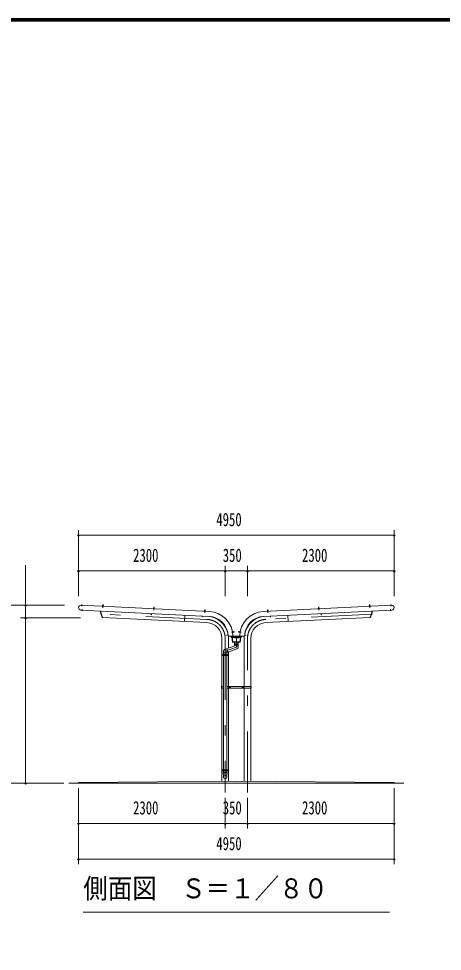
# Model space of a CAD drawing. Units: millimetres, scale not verified. Extents: x -34436 to 34436, y -16161 to 16159.
# Drawn here: x 285 to 6931, y 1374 to 15999 of the extents above; entities that cross this region are included whole.
import ezdxf
from ezdxf.enums import TextEntityAlignment as Align

# ---------------------------------------------------------------- set-up
doc = ezdxf.new("R2010")
doc.units = ezdxf.units.MM
doc.header["$LTSCALE"] = 80
doc.linetypes.add('USER3', pattern=[24, 12, -5, 2, -5])
for name, color, linetype, lineweight in [('0-2_1-08BOLD', 7, 'Continuous', 18), ('0-3_1-28CENTER', 3, 'USER3', 18), ('0-5_1-58DIM', 3, 'Continuous', 18), ('0-C_F-F1PAPER', 5, 'Continuous', 18)]:
    doc.layers.add(name, color=color, linetype=linetype, lineweight=lineweight)
doc.styles.add('ＭＳ ゴシック', font='')
doc.styles.get('ＭＳ ゴシック').set_extended_font_data('MS Gothic')

msp = doc.modelspace()

# ---------------------------------------------------------------- linework, layer by layer
at = {"layer": '0-2_1-08BOLD'}
for p, q in [((1266.21, 6801.44), (3275.5, 6703.17)), ((1604.79, 6795.61), (1604.54, 6790.5)), ((1605.49, 6804.91), (1605.06, 6796.1)), ((1611.02, 6790.18), (1611.27, 6795.3)), ((2403.83, 6756.54), (2403.58, 6751.42)), ((2404.53, 6765.83), (2404.1, 6757.03)), ((2410.07, 6751.1), (2410.32, 6756.22)), ((6133.28, 6801.44), (4124, 6703.17)), ((4989.43, 6751.1), (4989.18, 6756.22)), ((4994.96, 6765.83), (4995.39, 6757.03)), ((4995.67, 6756.54), (4995.91, 6751.42)), ((5794.01, 6804.91), (5788.01, 6804.61)), ((5788.47, 6790.18), (5788.22, 6795.3)), ((5794.71, 6795.61), (5794.96, 6790.5)), ((3271.74, 6626.26), (1262.45, 6724.53)), ((2892.2, 6644.83), (2887.34, 6545.34)), ((3202.63, 6712.34), (3202.87, 6717.46)), ((3209.36, 6717.14), (3209.11, 6712.02)), ((4127.76, 6626.26), (6137.04, 6724.53)), ((4190.13, 6717.14), (4190.39, 6712.02)), ((4196.87, 6712.34), (4196.62, 6717.46)), ((4507.29, 6644.83), (4512.16, 6545.34)), ((3568.99, 6330.63), (3550, 6327.62)), ((3646.43, 6317.03), (3584.09, 6316.49)), ((3644.13, 6228.48), (3634.78, 6298.48)), ((3649.91, 6385.41), (3644.85, 6384.6)), ((3645.87, 6378.19), (3650.93, 6378.99)), ((3739.41, 6380.69), (3748.11, 6379.31)), ((3748.57, 6378.99), (3753.63, 6378.19)), ((3754.64, 6384.6), (3749.58, 6385.41)), ((3753.07, 6317.03), (3815.4, 6316.49)), ((3764.72, 6298.48), (3755.37, 6228.48)), ((3761.76, 6221.18), (3772.08, 6298.48)), ((3830.51, 6330.63), (3849.49, 6327.62)), ((3473.94, 6029.34), (3473.94, 6279.34)), ((3690.34, 6168.64), (3515.34, 6104.94)), ((3575.55, 6279.34), (3575.55, 6126.85)), ((3755.37, 6228.48), (3644.13, 6228.48)), ((3669.75, 6221.18), (3669.75, 6194.18)), ((3672.24, 6184.06), (3672.24, 6194.18)), ((3727.25, 6194.18), (3727.25, 6184.06)), ((3823.95, 6279.34), (3823.95, 5526.34)), ((3925.55, 5526.34), (3925.55, 6279.34)), ((3473.94, 5526.34), (3473.94, 6013.34)), ((3495.64, 6029.34), (3495.64, 6013.34)), ((3552.24, 6056.65), (3497.24, 6056.65)), ((3497.25, 6079.1), (3497.25, 6029.34)), ((3497.25, 6013.34), (3497.25, 4221.94)), ((3521.7, 6029.34), (3521.7, 6013.34)), ((3527.8, 6021.34), (3521.7, 6021.34)), ((3527.8, 6013.34), (3527.8, 6029.34)), ((3552.24, 6059.85), (3709.16, 6116.96)), ((3552.24, 6079.1), (3552.24, 6029.34)), ((3552.25, 6013.34), (3552.25, 4221.94)), ((3553.84, 6029.34), (3553.84, 6013.34)), ((3575.55, 6029.34), (3575.55, 6068.33)), ((3575.55, 5526.34), (3575.55, 6013.34)), ((3472.35, 5513.34), (3466.25, 5513.34)), ((3472.35, 5500.34), (3472.35, 5526.34)), ((3473.94, 4221.94), (3473.94, 5500.34)), ((3575.55, 4221.94), (3575.55, 5500.34)), ((3577.15, 5500.34), (3577.15, 5526.34)), ((3607.15, 5526.34), (3607.15, 5500.34)), ((3792.35, 5526.34), (3792.35, 5500.34)), ((3822.35, 5526.34), (3822.35, 5500.34)), ((3823.95, 5500.34), (3823.95, 4040.7)), ((3925.55, 4039.93), (3925.55, 5500.34)), ((3927.15, 5500.34), (3927.15, 5526.34)), ((3927.15, 5513.34), (3933.25, 5513.34)), ((3473.94, 4205.94), (3473.94, 4039.93)), ((3495.64, 4221.94), (3495.64, 4205.94)), ((3497.24, 4205.94), (3497.24, 4180.47)), ((3521.7, 4221.94), (3521.7, 4205.94)), ((3521.7, 4213.94), (3527.8, 4213.94)), ((3527.8, 4205.94), (3527.8, 4221.94)), ((3552.24, 4205.94), (3552.24, 4180.47)), ((3553.84, 4221.94), (3553.84, 4205.94)), ((3575.55, 4040.7), (3575.55, 4205.94)), ((6324.75, 4013.34), (1074.75, 4013.34))]:
    msp.add_line(p, q, dxfattribs=at)
for points in [[(1599.71, 6789.13), (1615.69, 6788.35), (1615.77, 6789.95), (1599.79, 6790.73)], [(2398.75, 6750.05), (2398.83, 6751.65), (2414.81, 6750.87), (2414.74, 6749.27)], [(5000.74, 6750.05), (5000.66, 6751.65), (4984.68, 6750.87), (4984.76, 6749.27)], [(5799.78, 6789.13), (5783.81, 6788.35), (5783.72, 6789.95), (5799.71, 6790.73)], [(3213.78, 6710.19), (3213.86, 6711.79), (3197.87, 6712.57), (3197.8, 6710.98)], [(4185.72, 6710.19), (4201.7, 6710.98), (4201.62, 6712.57), (4185.64, 6711.79)], [(3782.25, 6298.48), (3782.25, 6313.48), (3617.25, 6313.48), (3617.25, 6298.48)], [(3646.61, 6373.49), (3645.03, 6373.24), (3642.53, 6389.05), (3644.11, 6389.3)], [(3754.46, 6373.24), (3752.88, 6373.49), (3755.39, 6389.3), (3756.97, 6389.05)], [(3577.14, 6013.34), (3472.35, 6013.34), (3472.35, 6029.34), (3577.14, 6029.34)], [(3587.02, 5516.23), (3587.02, 5510.45), (3592.02, 5507.57), (3597.02, 5510.45), (3597.02, 5516.23), (3592.02, 5519.11)], [(3802.47, 5510.45), (3807.47, 5507.57), (3812.48, 5510.45), (3812.48, 5516.23), (3807.47, 5519.11), (3802.47, 5516.23)], [(3577.14, 4205.94), (3577.14, 4221.94), (3472.35, 4221.94), (3472.35, 4205.94)]]:
    msp.add_lwpolyline(points, close=True, dxfattribs=at)
for points in [[(1601.29, 6790.66), (1601.54, 6795.77), (1602.43, 6796.23), (1613.67, 6795.68), (1614.52, 6795.14), (1614.27, 6790.02)], [(1611.05, 6795.81), (1611.48, 6804.61), (1605.49, 6804.91), (1606.01, 6805.38), (1611, 6805.14), (1611.48, 6804.61)], [(2400.33, 6751.58), (2400.59, 6756.69), (2401.48, 6757.15), (2412.71, 6756.6), (2413.56, 6756.06), (2413.31, 6750.94)], [(2410.1, 6756.73), (2410.53, 6765.54), (2410.05, 6766.06), (2405.06, 6766.3), (2404.53, 6765.83), (2410.53, 6765.54)], [(4999.16, 6751.58), (4998.91, 6756.69), (4998.01, 6757.15), (4986.78, 6756.6), (4985.94, 6756.06), (4986.18, 6750.94)], [(4989.4, 6756.73), (4988.97, 6765.54), (4994.96, 6765.83), (4994.44, 6766.3), (4989.45, 6766.06), (4988.97, 6765.54)], [(5798.21, 6790.66), (5797.95, 6795.77), (5797.06, 6796.23), (5785.82, 6795.68), (5784.98, 6795.14), (5785.23, 6790.02)], [(5788.45, 6795.81), (5788.01, 6804.61), (5788.49, 6805.14), (5793.48, 6805.38), (5794.01, 6804.91), (5794.44, 6796.1)], [(1566.11, 6709.68), (1597.76, 6607.43), (1600.82, 6608.37)], [(3236.92, 6528.24), (1600.85, 6608.26), (1569.51, 6709.52)], [(2364.63, 6670.63), (2363.65, 6650.65), (2366.85, 6650.49), (2367.83, 6670.47)], [(3166.88, 6631.39), (3165.9, 6611.41), (3162.7, 6611.57), (3163.68, 6631.54)], [(3212.36, 6711.86), (3212.6, 6716.98), (3211.76, 6717.53), (3200.52, 6718.07), (3199.63, 6717.61), (3199.38, 6712.5)], [(3203.15, 6717.95), (3203.58, 6726.75), (3209.57, 6726.45), (3209.14, 6717.65)], [(3209.57, 6726.45), (3209.1, 6726.98), (3204.1, 6727.22), (3203.58, 6726.75)], [(4162.58, 6528.24), (5798.64, 6608.26), (5829.98, 6709.52)], [(4187.14, 6711.86), (4186.89, 6716.98), (4187.73, 6717.53), (4198.97, 6718.07), (4199.86, 6717.61), (4200.12, 6712.5)], [(4189.93, 6726.45), (4190.4, 6726.98), (4195.4, 6727.22), (4195.92, 6726.75)], [(4196.35, 6717.95), (4195.92, 6726.75), (4189.93, 6726.45), (4190.35, 6717.65)], [(4232.62, 6631.39), (4233.6, 6611.41), (4236.79, 6611.57), (4235.82, 6631.54)], [(5034.86, 6670.63), (5035.84, 6650.65), (5032.64, 6650.49), (5031.66, 6670.47)], [(5833.38, 6709.68), (5801.73, 6607.43), (5798.68, 6608.37)], [(3550, 6327.62), (3549.5, 6330.78), (3568.79, 6333.84)], [(3627.41, 6298.48), (3637.74, 6221.18), (3761.76, 6221.18)], [(3634.97, 6297.07), (3699.75, 6282.09), (3764.53, 6297.07)], [(3644.34, 6387.81), (3649.4, 6388.61), (3650.04, 6387.83), (3651.79, 6376.72), (3651.43, 6375.78), (3646.38, 6374.98)], [(3660.09, 6380.69), (3660.5, 6381.26), (3659.73, 6386.2), (3659.15, 6386.62), (3650.45, 6385.24)], [(3651.38, 6379.31), (3660.09, 6380.69), (3659.15, 6386.62)], [(3749.05, 6385.24), (3740.34, 6386.62), (3739.77, 6386.2), (3738.99, 6381.26), (3739.41, 6380.69), (3740.34, 6386.62)], [(3753.12, 6374.98), (3748.06, 6375.78), (3747.7, 6376.72), (3749.46, 6387.83), (3750.09, 6388.61), (3755.15, 6387.81)], [(3849.49, 6327.62), (3849.99, 6330.78), (3830.7, 6333.84)], [(3669.75, 6194.18), (3729.75, 6194.18), (3729.75, 6221.18)], [(3727.25, 6142.8), (3727.25, 6162.07), (3729.25, 6184.06), (3670.25, 6184.06), (3672.25, 6162.06)], [(3497.25, 5500.34), (3466.25, 5500.34), (3466.25, 5526.34), (3497.25, 5526.34)], [(3552.25, 5500.34), (3933.25, 5500.34), (3933.25, 5526.34), (3552.25, 5526.34)], [(3495.24, 4180.47), (3554.24, 4180.47), (3552.24, 4130.81), (3552.24, 4104.97)], [(3497.24, 4104.97), (3497.24, 4130.81), (3495.24, 4180.47)], [(1224.75, 4013.34), (1224.75, 4023.34), (3699.75, 4043.34), (6174.75, 4023.34), (6174.75, 4013.34)]]:
    msp.add_lwpolyline(points, dxfattribs=at)
for centre, radius in [((3592.02, 5513.34), 6.25), ((3592.02, 5513.34), 4.9), ((3807.47, 5513.34), 6.25), ((3807.47, 5513.34), 4.9)]:
    msp.add_circle(centre, radius, dxfattribs=at)
for centre, radius, start, end in [((1264.33, 6762.98), 38.5, 87.19829, 267.19829), ((1600.61, 6787.09), 2, 87.1998, 267.1998), ((1603.05, 6793.32), 2.88, 52.81573, 112.81573), ((1607.53, 6785.22), 10.75, 69.61203, 104.78795), ((1612.78, 6792.85), 2.88, 61.58424, 121.58424), ((1614.59, 6786.4), 2, 267.20061, 87.20061), ((2399.65, 6748.01), 2, 87.1998, 267.1998), ((2402.09, 6754.25), 2.88, 52.81573, 112.81573), ((2406.57, 6746.14), 10.75, 69.61203, 104.78795), ((2411.82, 6753.77), 2.88, 61.58424, 121.58424), ((2413.64, 6747.32), 2, 267.20061, 87.20061), ((4985.86, 6747.32), 2, 92.79939, 272.79939), ((4987.67, 6753.77), 2.88, 58.41576, 118.41576), ((4992.92, 6746.14), 10.75, 75.21205, 110.38797), ((4997.4, 6754.25), 2.88, 67.18427, 127.18427), ((4999.84, 6748.01), 2, 272.8002, 92.8002), ((5784.9, 6786.4), 2, 92.79939, 272.79939), ((5786.72, 6792.85), 2.88, 58.41576, 118.41576), ((5791.97, 6785.22), 10.75, 75.21205, 110.38797), ((5796.45, 6793.32), 2.88, 67.18427, 127.18427), ((5798.89, 6787.09), 2, 272.8002, 92.8002), ((6135.16, 6762.98), 38.5, 272.80171, 92.80171), ((3198.7, 6708.93), 2, 87.1998, 267.1998), ((3201.13, 6715.17), 2.88, 52.81573, 112.81573), ((3205.62, 6707.07), 10.75, 69.61203, 104.78795), ((3210.87, 6714.69), 2.88, 61.58424, 121.58424), ((3212.69, 6708.24), 2, 267.20061, 87.20061), ((3256.44, 6313.63), 313, 3.12109, 87.19995), ((3256.44, 6313.63), 390, 359.97697, 87.20001), ((3224.74, 6279.34), 350.8, 13.59305, 80.90588), ((4143.05, 6313.63), 390, 92.79999, 180.02303), ((4143.05, 6313.63), 313, 92.80005, 176.87891), ((4174.75, 6279.34), 350.8, 99.09412, 166.40695), ((4186.81, 6708.24), 2, 92.79939, 272.79939), ((4188.63, 6714.69), 2.88, 58.41576, 118.41576), ((4193.88, 6707.07), 10.75, 75.21205, 110.38797), ((4198.36, 6715.17), 2.88, 67.18427, 127.18427), ((4200.79, 6708.93), 2, 272.8002, 92.8002), ((3224.74, 6279.34), 249.2, 0, 87.19994), ((4174.75, 6279.34), 249.2, 92.80006, 180), ((3583.96, 6331.49), 15, 183.12274, 270.49994), ((3224.74, 6279.34), 350.8, 0, 6.85475), ((3256.44, 6313.63), 375, 359.97604, 0.49962), ((3641.03, 6387.8), 1.67, 8.99695, 188.99695), ((3643.33, 6373.99), 1.56, 188.99661, 8.99661), ((3647.31, 6386.63), 2.88, 334.61195, 34.61195), ((3640.3, 6380.59), 10.75, 351.41122, 26.58714), ((3648.84, 6377.02), 2.88, 343.38046, 43.38046), ((3750.66, 6377.02), 2.88, 136.61954, 196.61954), ((3759.19, 6380.59), 10.75, 153.41286, 188.58878), ((3752.18, 6386.63), 2.88, 145.38805, 205.38805), ((3756.16, 6373.99), 1.56, 171.00339, 351.00339), ((3758.46, 6387.8), 1.67, 351.00305, 171.00305), ((4143.05, 6313.63), 375, 179.50038, 180.02396), ((3815.54, 6331.49), 15, 269.50006, 356.87726), ((4174.75, 6279.34), 350.8, 173.14525, 180), ((3699.75, 6142.8), 27.5, 289.99896, 110.00061), ((3524.75, 6079.1), 27.5, 110.00229, 180), ((3520.95, 6077.72), 44.27, 341.60916, 58.39587), ((3524.75, 4129.83), 27.55, 3.55867, 176.44133), ((3524.75, 4103.26), 27.55, 3.55867, 176.44133), ((3524.75, 4106.68), 27.55, 183.56303, 356.43697)]:
    msp.add_arc(centre, radius, start, end, dxfattribs=at)
at = {"layer": '0-3_1-28CENTER'}
for p, q in [((1275.41, 6811.3), (1274.22, 6787.03)), ((1279.88, 6739.09), (1278.7, 6714.83)), ((1606.4, 6762.21), (1608.93, 6813.9)), ((2407.98, 6774.82), (2405.45, 6723.13)), ((3207.02, 6735.75), (3204.49, 6684.05)), ((4195, 6684.05), (4192.47, 6735.75)), ((4994.05, 6723.13), (4991.51, 6774.82)), ((5793.09, 6762.21), (5790.56, 6813.9)), ((6119.61, 6739.09), (6120.8, 6714.83)), ((6124.09, 6811.3), (6125.28, 6787.03)), ((3239.4, 6578.98), (1566.4, 6660.81)), ((5833.09, 6660.81), (4160.09, 6578.98)), ((3668.67, 6385.09), (3617.54, 6376.99)), ((3781.95, 6376.99), (3730.83, 6385.09)), ((3524.75, 6279.34), (3524.75, 3863.34)), ((3874.75, 3863.34), (3874.75, 6279.34)), ((3579.52, 5513.34), (3604.52, 5513.34)), ((3592.02, 5500.84), (3592.02, 5525.84)), ((3794.97, 5513.34), (3819.97, 5513.34)), ((3807.47, 5525.84), (3807.47, 5500.84))]:
    msp.add_line(p, q, dxfattribs=at)
msp.add_lwpolyline([(3699.75, 6313.48), (3699.75, 6142.81), (3524.75, 6079.1)], dxfattribs=at)
for centre, start, end in [((3224.74, 6279.34), 0, 87.19994), ((4174.75, 6279.34), 92.80006, 180)]:
    msp.add_arc(centre, 300, start, end, dxfattribs=at)
at = {"layer": '0-5_1-58DIM'}
for p, q in [((1240.75, 7898.34), (1208.75, 7898.34)), ((1224.75, 6945.34), (1224.75, 7978.33)), ((1224.75, 7898.33), (6174.75, 7898.33)), ((6190.75, 7898.34), (6158.75, 7898.34)), ((6174.75, 7978.33), (6174.75, 6945.34)), ((394.75, 6802.34), (394.75, 7430.34)), ((1240.75, 7338.34), (1208.75, 7338.34)), ((1224.75, 7338.33), (3524.75, 7338.33)), ((3540.75, 7338.34), (3508.75, 7338.34)), ((3524.75, 7418.33), (3524.75, 6945.34)), ((3524.75, 7338.33), (3874.75, 7338.33)), ((3890.75, 7338.34), (3858.75, 7338.34)), ((3874.75, 6945.34), (3874.75, 7418.33)), ((3874.75, 7338.33), (6174.75, 7338.33)), ((6190.75, 7338.34), (6158.75, 7338.34)), ((1006.46, 6802.34), (-245.25, 6802.34)), ((410.75, 6802.34), (378.75, 6802.34)), ((394.75, 6605.34), (394.75, 6802.34)), ((1256.46, 6605.34), (314.75, 6605.34)), ((410.75, 6605.34), (378.75, 6605.34)), ((394.75, 4013.34), (394.75, 6605.34)), ((-245.25, 4013.34), (994.75, 4013.34)), ((410.75, 4013.34), (378.75, 4013.34)), ((1224.75, 3933.34), (1224.75, 2738.34)), ((6174.75, 2738.34), (6174.75, 3933.34)), ((3524.75, 3783.34), (3524.75, 3298.34)), ((3874.75, 3298.34), (3874.75, 3783.34)), ((1240.75, 3378.34), (1208.75, 3378.34)), ((1224.75, 3378.34), (3524.75, 3378.34)), ((3540.75, 3378.34), (3508.75, 3378.34)), ((3524.75, 3378.34), (3874.75, 3378.34)), ((3890.75, 3378.34), (3858.75, 3378.34)), ((3874.75, 3378.34), (6174.75, 3378.34)), ((6190.74, 3378.34), (6158.74, 3378.34)), ((1240.75, 2818.34), (1208.75, 2818.34)), ((1224.75, 2818.34), (6174.75, 2818.34)), ((6190.74, 2818.34), (6158.74, 2818.34)), ((1299.75, 1988.34), (6099.75, 1988.34))]:
    msp.add_line(p, q, dxfattribs=at)
for centre in [(1224.75, 7898.34), (6174.75, 7898.34), (1224.75, 7338.34), (3524.75, 7338.34), (3874.75, 7338.34), (6174.75, 7338.34), (394.75, 6802.34), (394.75, 6605.34), (394.75, 4013.34), (1224.75, 3378.34), (3524.75, 3378.34), (3874.75, 3378.34), (6174.74, 3378.34), (1224.75, 2818.34), (6174.74, 2818.34)]:
    msp.add_arc(centre, 16, 180, 0, dxfattribs=at)
at = {"layer": '0-C_F-F1PAPER'}
for points in [[(34436.13, -16160.99), (-11483.87, -16160.99), (-11483.87, 15999.01), (34436.13, 15999.01)], [(34432.13, -16156.99), (-11479.87, -16156.99), (-11479.87, 15995.01), (34432.13, 15995.01)], [(34428.13, -16152.99), (34428.13, 15991.01), (-11475.87, 15991.01), (-11475.87, -16152.99)], [(34424.13, -16148.99), (-11471.87, -16148.99), (-11471.87, 15987.01), (34424.13, 15987.01)], [(34420.13, -16144.99), (34420.13, 15983.01), (-11467.87, 15983.01), (-11467.87, -16144.99)], [(34416.13, -16140.99), (-11463.87, -16140.99), (-11463.87, 15979.01), (34416.13, 15979.01)], [(34412.13, -16136.99), (34412.13, 15975.01), (-11459.87, 15975.01), (-11459.87, -16136.99)], [(34408.13, -16132.99), (-11455.87, -16132.99), (-11455.87, 15971.01), (34408.13, 15971.01)], [(34404.13, -16128.99), (-11451.87, -16128.99), (-11451.87, 15967.01), (34404.13, 15967.01)], [(34400.13, -16124.99), (-11447.87, -16124.99), (-11447.87, 15963.01), (34400.13, 15963.01)], [(34396.13, -16120.99), (34396.13, 15959.01), (-11443.87, 15959.01), (-11443.87, -16120.99)]]:
    msp.add_lwpolyline(points, close=True, dxfattribs=at)

# ---------------------------------------------------------------- texts
at = {"layer": '0-5_1-58DIM', "color": 7, "style": 'ＭＳ ゴシック'}
for s, height, width, p in [('4950', 208.4, 0.7, (3386.22, 7978.34)), ('2300', 208.4, 0.7, (2080.45, 7418.34)), ('350', 208.4, 0.7, (3486.51, 7418.34)), ('2300', 208.4, 0.7, (4730.45, 7418.34)), ('2300', 208.4, 0.7, (2080.45, 3458.34)), ('350', 208.4, 0.7, (3486.51, 3458.34)), ('2300', 208.4, 0.7, (4730.45, 3458.34)), ('4950', 208.4, 0.7, (3386.22, 2898.34)), ('側面図\u3000Ｓ＝１／８０', 312.6, 0.9, (1299.75, 2110.98))]:
    msp.add_text(s, height=height, dxfattribs=dict(at, width=width)).set_placement(p, align=Align.BOTTOM_LEFT)

doc.saveas('drawing.dxf')
